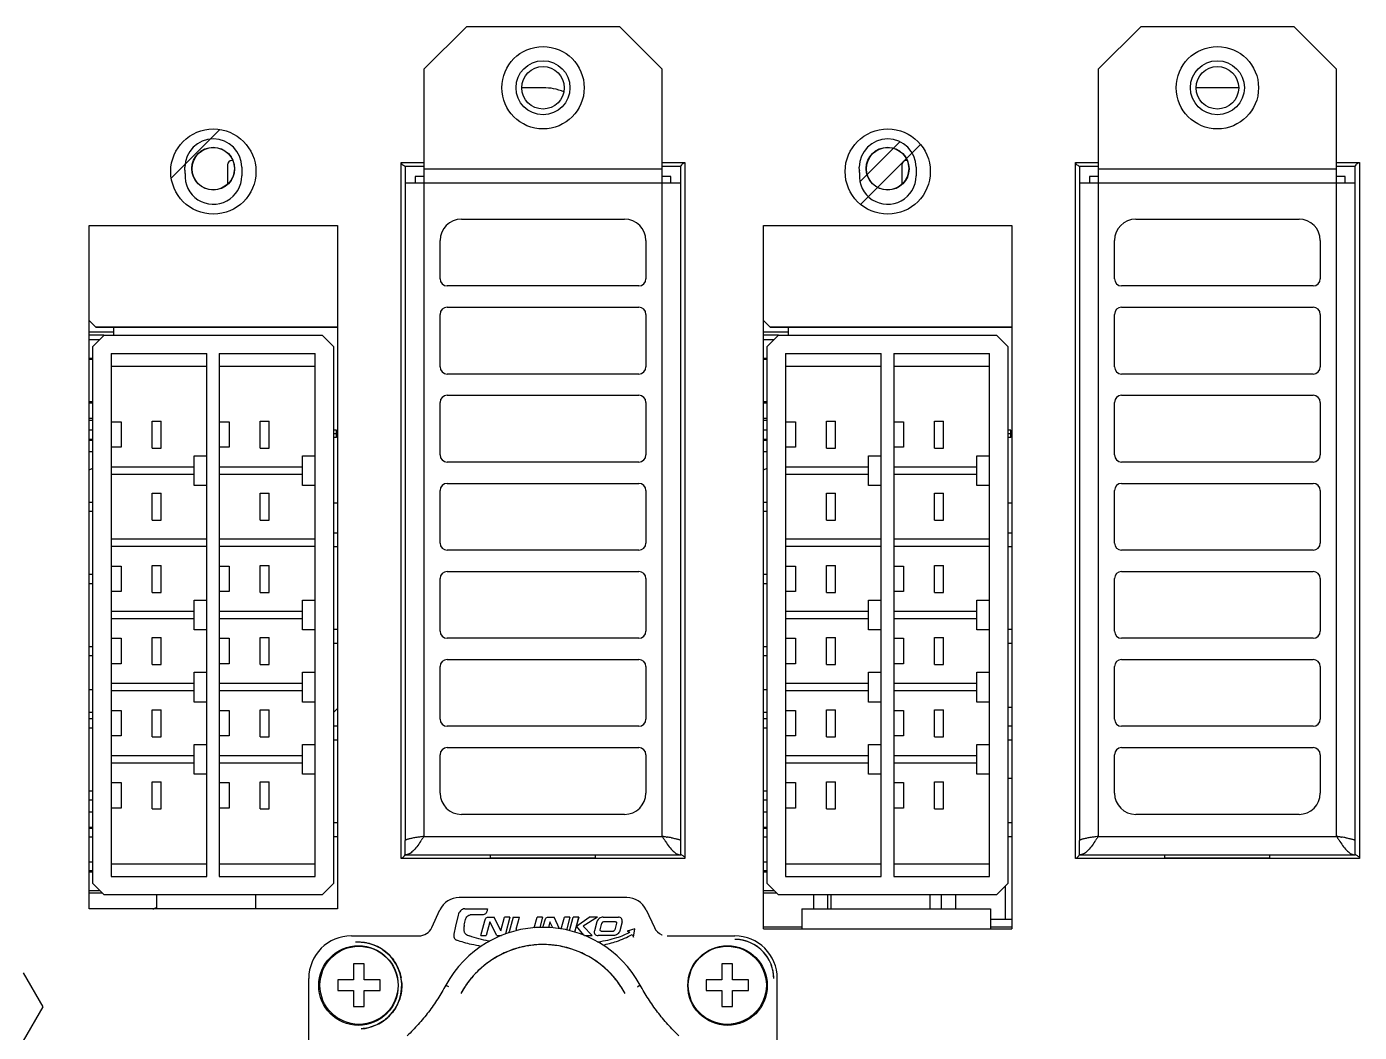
# Model space of a CAD drawing. Header units: millimetres. Extents: x 2890 to 3977, y 86 to 903.
# Drawn here: x 3061.8 to 3155.6, y 762.3 to 833.1 of the extents above; entities that cross this region are included whole.
import ezdxf

# ---------------------------------------------------------------- set-up
doc = ezdxf.new("R2010")
doc.units = ezdxf.units.MM
doc.layers.add('00_COMPONENTS', color=7, linetype='Continuous')
doc.layers.add('05_ALL_CURVES', color=7, linetype='Continuous')

msp = doc.modelspace()

# ---------------------------------------------------------------- linework, layer by layer
for p, q in [((3104.039, 771.786), (3092.245, 771.786)), ((3090.3, 769.663), (3090.886, 770.92)), ((3092.629, 770.986), (3094.235, 770.986)), ((3105.398, 770.92), (3105.984, 769.663)), ((3091.99, 769.763), (3091.87, 769.211)), ((3092.157, 770.54), (3091.99, 769.763)), ((3093.632, 770.559), (3093.019, 770.559)), ((3093.758, 769.105), (3094.035, 770.141)), ((3094.404, 770.067), (3094.147, 769.105)), ((3094.352, 770.405), (3094.707, 770.405)), ((3094.879, 769.105), (3094.404, 770.067)), ((3095.164, 769.43), (3094.707, 770.405)), ((3095.164, 769.43), (3095.424, 770.405)), ((3095.813, 770.405), (3095.424, 770.405)), ((3095.813, 770.405), (3095.495, 769.217)), ((3096.03, 770.405), (3095.753, 769.377)), ((3096.03, 770.405), (3096.478, 770.405)), ((3096.249, 769.557), (3096.478, 770.405)), ((3097.519, 769.657), (3097.721, 770.405)), ((3098.114, 770.405), (3097.721, 770.405)), ((3098.114, 770.405), (3097.916, 769.672)), ((3098.136, 769.681), (3098.259, 770.141)), ((3098.628, 770.067), (3098.521, 769.666)), ((3098.576, 770.405), (3098.931, 770.405)), ((3098.833, 769.652), (3098.628, 770.067)), ((3099.314, 769.587), (3098.931, 770.405)), ((3099.426, 769.572), (3099.648, 770.405)), ((3100.037, 770.405), (3099.648, 770.405)), ((3100.037, 770.405), (3099.794, 769.497)), ((3100.004, 769.449), (3100.262, 770.405)), ((3100.654, 770.405), (3100.262, 770.405)), ((3100.654, 770.405), (3100.37, 769.35)), ((3100.374, 769.348), (3100.495, 769.767)), ((3100.495, 769.767), (3100.654, 770.405)), ((3100.495, 769.767), (3101.405, 770.405)), ((3101.008, 769.129), (3100.495, 769.767)), ((3101.985, 770.405), (3100.981, 769.765)), ((3100.981, 769.765), (3101.608, 769.105)), ((3101.985, 770.405), (3101.405, 770.405)), ((3101.93, 770.064), (3101.764, 769.447)), ((3102.164, 769.52), (3102.29, 769.986)), ((3102.377, 770.405), (3103.45, 770.405)), ((3103.254, 770.08), (3102.413, 770.08)), ((3103.326, 769.986), (3103.201, 769.52)), ((3103.713, 770.064), (3103.547, 769.447)), ((3084.642, 769.086), (3089.394, 769.086)), ((3093.758, 769.105), (3094.147, 769.105)), ((3094.879, 769.105), (3095.221, 769.105)), ((3101.065, 769.105), (3101.608, 769.105)), ((3103.1, 769.106), (3102.027, 769.106)), ((3102.237, 769.426), (3103.077, 769.426)), ((3104.604, 769.578), (3104.078, 769.421)), ((3104.422, 769.183), (3104.521, 768.981)), ((3104.521, 768.981), (3104.604, 769.578)), ((3106.501, 769.165), (3106.528, 769.154)), ((3106.876, 769.086), (3106.89, 769.086)), ((3106.89, 769.086), (3111.642, 769.086)), ((3084.804, 767.105), (3084.804, 765.98)), ((3085.554, 767.105), (3084.804, 767.105)), ((3085.554, 765.98), (3085.554, 767.105)), ((3110.748, 767.105), (3110.748, 765.98)), ((3111.498, 767.105), (3110.748, 767.105)), ((3111.498, 765.98), (3111.498, 767.105)), ((3081.642, 739.086), (3081.642, 766.086)), ((3083.679, 765.98), (3083.679, 765.23)), ((3084.804, 765.98), (3083.679, 765.98)), ((3086.679, 765.98), (3085.554, 765.98)), ((3086.679, 765.23), (3086.679, 765.98)), ((3093.382, 766.433), (3093.375, 766.426)), ((3093.382, 766.433), (3093.376, 766.426)), ((3109.623, 765.98), (3109.623, 765.23)), ((3110.748, 765.98), (3109.623, 765.98)), ((3112.623, 765.98), (3111.498, 765.98)), ((3112.623, 765.23), (3112.623, 765.98)), ((3114.642, 739.086), (3114.642, 766.086)), ((3083.679, 765.23), (3084.804, 765.23)), ((3084.804, 765.23), (3084.804, 764.105)), ((3085.554, 764.105), (3085.554, 765.23)), ((3085.554, 765.23), (3086.679, 765.23)), ((3091.458, 765.517), (3091.299, 765.615)), ((3091.321, 765.596), (3091.483, 765.509)), ((3104.802, 765.508), (3104.963, 765.596)), ((3104.873, 765.545), (3104.827, 765.517)), ((3104.917, 765.572), (3104.873, 765.545)), ((3104.986, 765.615), (3104.917, 765.572)), ((3109.623, 765.23), (3110.748, 765.23)), ((3110.748, 765.23), (3110.748, 764.105)), ((3111.498, 764.105), (3111.498, 765.23)), ((3111.498, 765.23), (3112.623, 765.23)), ((3084.804, 764.105), (3085.554, 764.105)), ((3110.748, 764.105), (3111.498, 764.105))]:
    msp.add_line(p, q)
for centre, radius in [((3085.142, 765.586), 2.8), ((3085.179, 765.605), 2.75), ((3111.142, 765.586), 2.8), ((3111.123, 765.605), 2.75)]:
    msp.add_circle(centre, radius)
for centre, radius, start, end in [((3092.245, 770.286), 1.5, 90, 154.99958), ((3104.039, 770.286), 1.5, 25.00042, 90), ((3084.642, 766.086), 3, 90, 180), ((3089.394, 770.086), 1, 270, 335.00026), ((3098.142, 761.894), 7.788, 28.53118, 151.46699), ((3106.89, 770.086), 1, 204.99973, 247.10348), ((3111.642, 766.086), 3, 0, 90), ((3111.642, 766.086), 2.75, 73.97824, 90), ((3111.662, 766.336), 2.5, 84.23894, 90.45153), ((3111.651, 766.21), 2.627, 82.8571, 84.27706), ((3111.635, 766.098), 2.74, 77.57481, 82.83024), ((3085.142, 765.586), 3.05, 89.98381, 93.75632), ((3085.142, 765.618), 3.018, 89.97795, 93.79169), ((3085.142, 765.586), 3.05, 68.913, 89.98381), ((3085.142, 765.593), 3.043, 88.2335, 89.98124), ((3085.142, 765.585), 3.051, 87.60121, 88.23399), ((3085.142, 765.583), 3.054, 87.18162, 87.60124), ((3085.141, 765.576), 3.06, 81.92436, 87.18025), ((3085.142, 765.586), 3.05, 273.75629, 68.913), ((3085.142, 765.583), 3.053, 80.98757, 81.92303), ((3085.143, 765.588), 3.048, 75.49105, 80.98843), ((3085.146, 765.602), 3.034, 74.8849, 75.48701), ((3085.152, 765.622), 3.013, 68.97454, 74.89054), ((3085.124, 765.561), 3.08, 56.39684, 68.8951), ((3098.142, 761.894), 6.578, 97.44993, 136.44834), ((3098.143, 761.894), 6.578, 98.82432, 131.33981), ((3098.141, 761.906), 6.566, 97.45626, 98.82729), ((3098.142, 761.894), 6.578, 82.54955, 97.44993), ((3098.142, 761.898), 6.575, 95.48459, 97.45616), ((3098.143, 761.895), 6.577, 94.99845, 95.48467), ((3098.142, 761.899), 6.573, 90.38796, 94.99869), ((3098.142, 761.916), 6.556, 90.09138, 90.38586), ((3098.142, 761.899), 6.573, 85.58299, 90.08924), ((3098.141, 761.894), 6.578, 85.0537, 85.58338), ((3098.142, 761.896), 6.576, 82.5425, 85.0538), ((3098.143, 761.906), 6.567, 81.39909, 82.54219), ((3098.142, 761.894), 6.578, 43.55436, 82.54955), ((3098.143, 761.896), 6.576, 43.78491, 81.40862), ((3111.618, 766.012), 2.828, 77.27754, 77.60096), ((3111.617, 766.007), 2.832, 77.08227, 77.27763), ((3111.62, 766.02), 2.819, 72.14796, 77.0857), ((3111.642, 766.086), 2.75, 21.41307, 73.97824), ((3111.627, 766.043), 2.795, 70.83439, 72.14263), ((3111.642, 766.086), 2.75, 25.45472, 70.83781), ((3111.664, 766.097), 2.725, 23.62098, 25.43048), ((3111.626, 766.081), 2.766, 18.86143, 23.61309), ((3111.642, 766.086), 2.75, 15.67914, 21.41307), ((3111.569, 766.062), 2.826, 12.52388, 18.85526), ((3085.145, 765.586), 3.047, 9.8187, 10.34032), ((3085.144, 765.586), 3.048, 9.15229, 9.8187), ((3085.143, 765.586), 3.049, 5.22354, 9.15219), ((3098.142, 761.894), 6.578, 138.30303, 151.55215), ((3098.186, 761.852), 6.639, 141.22451, 141.69856), ((3098.188, 761.85), 6.64, 138.28243, 141.22448), ((3098.142, 761.894), 6.578, 136.44834, 138.30303), ((3098.181, 761.856), 6.632, 136.44297, 138.28219), ((3098.162, 761.874), 6.606, 131.35425, 136.35772), ((3098.11, 761.863), 6.622, 43.56249, 43.80158), ((3098.103, 761.856), 6.632, 38.64096, 43.56103), ((3098.142, 761.894), 6.578, 28.44605, 43.55436), ((3098.153, 761.895), 6.568, 33.8604, 38.64749), ((3111.642, 766.086), 2.75, 0, 15.67914), ((3111.55, 766.058), 2.845, 12.26289, 12.53237), ((3111.652, 766.078), 2.742, 7.11213, 12.29333), ((3111.783, 766.096), 2.61, 5.58711, 7.0817), ((3111.923, 766.108), 2.469, 359.4958, 5.62826), ((3097.94, 762.021), 6.34, 146.78856, 151.68573), ((3098.047, 761.952), 6.467, 146.04574, 146.80236), ((3098.128, 761.896), 6.566, 141.69107, 146.03695), ((3098.226, 761.945), 6.481, 33.31424, 33.85111), ((3098.32, 762.005), 6.369, 28.32868, 33.32721)]:
    msp.add_arc(centre, radius, start, end)
for points, knots in [([(3092.629, 770.986), (3092.521, 770.986), (3092.298, 770.869), (3092.182, 770.658), (3092.157, 770.54), (3092.157, 770.54)], [0, 0, 0, 0, 0.470111, 0.999936, 1, 1, 1, 1]), ([(3094.235, 770.986), (3094.225, 770.942), (3094.206, 770.864), (3094.171, 770.738), (3094.094, 770.603), (3093.879, 770.556), (3093.729, 770.559), (3093.632, 770.559)], [0, 0, 0, 0, 0.157295, 0.28095, 0.461773, 0.661537, 1, 1, 1, 1]), ([(3092.6, 769.841), (3092.6, 769.841), (3092.6, 769.841), (3092.58, 769.747), (3092.547, 769.588), (3092.558, 769.386), (3092.63, 769.27), (3092.712, 769.2), (3092.826, 769.138), (3092.914, 769.103), (3092.963, 769.085), (3092.963, 769.085)], [0, 0, 0, 0, 0.000022, 0.000123, 0.295931, 0.505875, 0.601668, 0.708545, 0.838422, 0.999969, 1, 1, 1, 1]), ([(3092.687, 770.244), (3092.705, 770.327), (3092.786, 770.476), (3092.944, 770.559), (3093.019, 770.559)], [0, 0, 0, 0, 0.529523, 1, 1, 1, 1]), ([(3094.035, 770.141), (3094.05, 770.189), (3094.076, 770.267), (3094.137, 770.368), (3094.239, 770.407), (3094.31, 770.406), (3094.352, 770.405)], [0, 0, 0, 0, 0.325318, 0.539428, 0.731707, 1, 1, 1, 1]), ([(3098.259, 770.141), (3098.275, 770.189), (3098.3, 770.267), (3098.361, 770.368), (3098.463, 770.407), (3098.534, 770.406), (3098.576, 770.405)], [0, 0, 0, 0, 0.325318, 0.539428, 0.731707, 1, 1, 1, 1]), ([(3102.377, 770.405), (3102.279, 770.405), (3102.145, 770.353), (3102.044, 770.258), (3102.021, 770.231)], [0, 0, 0, 0, 0.737545, 1, 1, 1, 1]), ([(3103.254, 770.08), (3103.276, 770.08), (3103.326, 770.061), (3103.332, 770.008), (3103.326, 769.986)], [0, 0, 0, 0, 0.501095, 1, 1, 1, 1]), ([(3103.713, 770.064), (3103.725, 770.107), (3103.732, 770.193), (3103.682, 770.312), (3103.58, 770.39), (3103.495, 770.405), (3103.45, 770.405)], [0, 0, 0, 0, 0.263877, 0.499046, 0.734777, 1, 1, 1, 1]), ([(3091.87, 769.211), (3091.851, 769.123), (3091.851, 768.944), (3091.983, 768.812), (3092.054, 768.784), (3092.055, 768.784)], [0, 0, 0, 0, 0.538759, 0.991475, 1, 1, 1, 1]), ([(3094.378, 768.704), (3094.357, 768.709), (3093.877, 768.802), (3093.402, 768.927), (3092.963, 769.085)], [0, 0, 0, 0, 0.04459, 1, 1, 1, 1]), ([(3101.764, 769.447), (3101.764, 769.447), (3101.764, 769.447), (3101.752, 769.404), (3101.745, 769.318), (3101.795, 769.2), (3101.897, 769.121), (3101.983, 769.106), (3102.027, 769.106)], [0, 0, 0, 0, 0, 0.000014, 0.263932, 0.4991, 0.734817, 1, 1, 1, 1]), ([(3101.987, 768.66), (3102.007, 768.663), (3102.464, 768.735), (3103.097, 768.865), (3103.83, 769.126), (3104.129, 769.279), (3104.258, 769.362)], [0, 0, 0, 0, 0.025294, 0.580456, 0.807355, 1, 1, 1, 1]), ([(3102.237, 769.426), (3102.214, 769.426), (3102.164, 769.445), (3102.158, 769.499), (3102.164, 769.52)], [0, 0, 0, 0, 0.500974, 1, 1, 1, 1]), ([(3102.354, 768.435), (3102.678, 768.503), (3103.388, 768.692), (3104.064, 768.983), (3104.422, 769.183)], [0, 0, 0, 0, 0.450779, 1, 1, 1, 1]), ([(3103.547, 769.447), (3103.521, 769.352), (3103.395, 769.183), (3103.198, 769.106), (3103.1, 769.106)], [0, 0, 0, 0, 0.499287, 1, 1, 1, 1]), ([(3104.078, 769.421), (3104.127, 769.408), (3104.188, 769.391), (3104.247, 769.368), (3104.258, 769.362)], [0, 0, 0, 0, 0.801381, 1, 1, 1, 1]), ([(3086.829, 768.126), (3086.999, 768.013), (3087.318, 767.754), (3087.706, 767.275), (3087.992, 766.729), (3088.106, 766.334), (3088.143, 766.133)], [0, 0, 0, 0, 0.249947, 0.499927, 0.749994, 1, 1, 1, 1]), ([(3093.796, 768.346), (3093.565, 768.384), (3092.977, 768.495), (3092.399, 768.659), (3092.054, 768.78)], [0, 0, 0, 0, 0.390327, 1, 1, 1, 1]), ([(3088.179, 765.864), (3088.212, 765.504), (3088.148, 764.766), (3087.671, 763.768), (3086.876, 762.998), (3086.197, 762.703), (3085.846, 762.618)], [0, 0, 0, 0, 0.249977, 0.499956, 0.749959, 1, 1, 1, 1]), ([(3091.3, 765.614), (3091.12, 765.284), (3090.735, 764.638), (3090.086, 763.715), (3089.367, 762.845), (3088.843, 762.304), (3088.572, 762.044)], [0, 0, 0, 0, 0.249985, 0.500008, 0.750007, 1, 1, 1, 1]), ([(3107.712, 762.044), (3107.441, 762.304), (3106.917, 762.845), (3106.199, 763.715), (3105.549, 764.637), (3105.164, 765.284), (3104.985, 765.614)], [0, 0, 0, 0, 0.249993, 0.499992, 0.750015, 1, 1, 1, 1])]:
    msp.add_open_spline(points, degree=3, knots=knots)
for points in [[(3092.6, 769.841), (3092.628, 769.976), (3092.658, 770.11), (3092.687, 770.244)], [(3102.021, 770.231), (3101.979, 770.182), (3101.947, 770.125), (3101.93, 770.064)], [(3102.413, 770.08), (3102.361, 770.08), (3102.303, 770.036), (3102.29, 769.986)], [(3095.745, 769.295), (3095.743, 769.323), (3095.746, 769.351), (3095.753, 769.377)], [(3096.249, 769.557), (3096.239, 769.521), (3096.241, 769.479), (3096.257, 769.445)], [(3103.077, 769.426), (3103.129, 769.426), (3103.187, 769.47), (3103.201, 769.52)], [(3085.846, 762.618), (3085.68, 762.578), (3085.511, 762.552), (3085.342, 762.543)]]:
    msp.add_open_spline(points, degree=3)
at = {"layer": '00_COMPONENTS', "color": 3, "linetype": 'Continuous'}
for p, q in [((3092.742, 833.086), (3089.742, 830.086)), ((3103.542, 833.086), (3092.742, 833.086)), ((3106.542, 830.086), (3103.542, 833.086)), ((3140.242, 833.086), (3137.242, 830.086)), ((3151.042, 833.086), (3140.242, 833.086)), ((3154.042, 830.086), (3151.042, 833.086)), ((3089.742, 830.086), (3089.742, 776.086)), ((3106.542, 776.086), (3106.542, 830.086)), ((3137.242, 830.086), (3137.242, 776.086)), ((3154.042, 776.086), (3154.042, 830.086)), ((3088.142, 774.536), (3088.142, 823.536)), ((3088.142, 823.536), (3089.742, 823.536)), ((3106.542, 823.536), (3108.142, 823.536)), ((3108.142, 823.536), (3108.142, 774.536)), ((3135.642, 774.536), (3135.642, 823.536)), ((3135.642, 823.536), (3137.242, 823.536)), ((3154.042, 823.536), (3155.642, 823.536)), ((3155.642, 823.536), (3155.642, 774.536)), ((3072.925, 822.986), (3072.922, 823.186)), ((3076.922, 823.186), (3076.922, 822.586)), ((3089.742, 823.086), (3106.542, 823.086)), ((3120.425, 822.986), (3120.422, 823.186)), ((3124.422, 823.186), (3124.422, 822.586)), ((3137.242, 823.086), (3154.042, 823.086)), ((3088.442, 822.086), (3088.442, 775.786)), ((3088.442, 822.086), (3107.842, 822.086)), ((3107.842, 775.786), (3107.842, 822.086)), ((3135.942, 822.086), (3135.942, 775.786)), ((3135.942, 822.086), (3155.342, 822.086)), ((3155.342, 775.786), (3155.342, 822.086)), ((3092.392, 819.536), (3103.892, 819.536)), ((3139.892, 819.536), (3151.392, 819.536)), ((3066.172, 770.986), (3066.172, 819.086)), ((3066.172, 819.086), (3083.672, 819.086)), ((3083.672, 819.086), (3083.672, 770.986)), ((3113.672, 769.586), (3113.672, 819.086)), ((3113.672, 819.086), (3131.172, 819.086)), ((3131.172, 819.086), (3131.172, 769.586)), ((3090.892, 815.336), (3090.892, 818.036)), ((3105.392, 818.036), (3105.392, 815.336)), ((3138.392, 815.336), (3138.392, 818.036)), ((3152.892, 818.036), (3152.892, 815.336)), ((3104.892, 814.836), (3091.392, 814.836)), ((3152.392, 814.836), (3138.892, 814.836)), ((3091.392, 813.336), (3104.892, 813.336)), ((3138.892, 813.336), (3152.392, 813.336)), ((3090.892, 809.136), (3090.892, 812.836)), ((3105.392, 812.836), (3105.392, 809.136)), ((3138.392, 809.136), (3138.392, 812.836)), ((3152.892, 812.836), (3152.892, 809.136)), ((3104.892, 808.636), (3091.392, 808.636)), ((3152.392, 808.636), (3138.892, 808.636)), ((3090.892, 802.936), (3090.892, 806.636)), ((3091.392, 807.136), (3104.892, 807.136)), ((3105.392, 806.636), (3105.392, 802.936)), ((3138.392, 802.936), (3138.392, 806.636)), ((3138.892, 807.136), (3152.392, 807.136)), ((3152.892, 806.636), (3152.892, 802.936)), ((3104.892, 802.436), (3091.392, 802.436)), ((3152.392, 802.436), (3138.892, 802.436)), ((3091.392, 800.936), (3104.892, 800.936)), ((3138.892, 800.936), (3152.392, 800.936)), ((3090.892, 796.736), (3090.892, 800.436)), ((3105.392, 800.436), (3105.392, 796.736)), ((3138.392, 796.736), (3138.392, 800.436)), ((3152.892, 800.436), (3152.892, 796.736)), ((3104.892, 796.236), (3091.392, 796.236)), ((3152.392, 796.236), (3138.892, 796.236)), ((3090.892, 790.536), (3090.892, 794.236)), ((3091.392, 794.736), (3104.892, 794.736)), ((3105.392, 794.236), (3105.392, 790.536)), ((3138.392, 790.536), (3138.392, 794.236)), ((3138.892, 794.736), (3152.392, 794.736)), ((3152.892, 794.236), (3152.892, 790.536)), ((3104.892, 790.036), (3091.392, 790.036)), ((3152.392, 790.036), (3138.892, 790.036)), ((3091.392, 788.536), (3104.892, 788.536)), ((3138.892, 788.536), (3152.392, 788.536)), ((3090.892, 784.336), (3090.892, 788.036)), ((3105.392, 788.036), (3105.392, 784.336)), ((3138.392, 784.336), (3138.392, 788.036)), ((3152.892, 788.036), (3152.892, 784.336)), ((3104.892, 783.836), (3091.392, 783.836)), ((3152.392, 783.836), (3138.892, 783.836)), ((3091.392, 782.336), (3104.892, 782.336)), ((3138.892, 782.336), (3152.392, 782.336)), ((3090.892, 779.136), (3090.892, 781.836)), ((3105.392, 781.836), (3105.392, 779.136)), ((3138.392, 779.136), (3138.392, 781.836)), ((3152.892, 781.836), (3152.892, 779.136)), ((3103.892, 777.636), (3092.392, 777.636)), ((3151.392, 777.636), (3139.892, 777.636)), ((3089.442, 776.041), (3089.406, 776.036)), ((3089.526, 775.751), (3089.516, 775.736)), ((3089.742, 776.086), (3089.71, 776.036)), ((3089.742, 776.086), (3106.542, 776.086)), ((3106.542, 776.086), (3106.574, 776.036)), ((3106.758, 775.751), (3106.768, 775.736)), ((3106.842, 776.041), (3106.878, 776.036)), ((3136.942, 776.041), (3136.906, 776.036)), ((3137.026, 775.751), (3137.016, 775.736)), ((3137.242, 776.086), (3137.21, 776.036)), ((3137.242, 776.086), (3154.042, 776.086)), ((3154.042, 776.086), (3154.074, 776.036)), ((3154.258, 775.751), (3154.268, 775.736)), ((3154.342, 776.041), (3154.378, 776.036)), ((3108.142, 774.536), (3088.142, 774.536)), ((3088.442, 774.786), (3107.842, 774.786)), ((3094.442, 774.586), (3094.442, 774.786)), ((3094.442, 774.586), (3101.842, 774.586)), ((3101.842, 774.586), (3101.842, 774.786)), ((3155.642, 774.536), (3135.642, 774.536)), ((3135.942, 774.786), (3155.342, 774.786)), ((3141.942, 774.586), (3141.942, 774.786)), ((3141.942, 774.586), (3149.342, 774.586)), ((3149.342, 774.586), (3149.342, 774.786)), ((3083.672, 770.986), (3066.172, 770.986)), ((3116.372, 770.986), (3116.372, 769.586)), ((3116.372, 770.986), (3129.672, 770.986)), ((3129.672, 770.986), (3129.672, 769.586)), ((3113.672, 769.586), (3131.172, 769.586))]:
    msp.add_line(p, q, dxfattribs=at)
at = {"layer": '00_COMPONENTS', "color": 7, "linetype": 'Continuous'}
for p, q in [((3098.142, 828.786), (3096.642, 828.786)), ((3147.142, 828.786), (3144.142, 828.786)), ((3075.922, 823.366), (3075.922, 822.001)), ((3076.305, 823.666), (3076.222, 823.666)), ((3123.422, 823.366), (3123.422, 822.001)), ((3123.805, 823.666), (3123.722, 823.666)), ((3088.442, 823.236), (3088.442, 822.086)), ((3089.742, 823.236), (3088.442, 823.236)), ((3089.142, 822.536), (3089.142, 822.086)), ((3089.742, 822.536), (3089.142, 822.536)), ((3107.842, 823.236), (3106.542, 823.236)), ((3107.142, 822.536), (3106.542, 822.536)), ((3107.142, 822.086), (3107.142, 822.536)), ((3107.842, 822.086), (3107.842, 823.236)), ((3135.942, 823.236), (3135.942, 822.086)), ((3137.242, 823.236), (3135.942, 823.236)), ((3136.642, 822.536), (3136.642, 822.086)), ((3137.242, 822.536), (3136.642, 822.536)), ((3155.342, 823.236), (3154.042, 823.236)), ((3154.642, 822.536), (3154.042, 822.536)), ((3154.642, 822.086), (3154.642, 822.536)), ((3155.342, 822.086), (3155.342, 823.236)), ((3066.172, 812.406), (3066.642, 811.936)), ((3066.172, 812.395), (3066.622, 811.945)), ((3113.672, 812.406), (3114.142, 811.936)), ((3113.672, 812.395), (3114.122, 811.945)), ((3067.922, 811.571), (3066.172, 811.571)), ((3067.218, 811.371), (3066.172, 811.371)), ((3066.172, 811.075), (3066.922, 811.075)), ((3066.422, 810.575), (3067.222, 811.375)), ((3066.622, 811.945), (3083.672, 811.945)), ((3066.642, 811.936), (3083.672, 811.936)), ((3067.222, 811.375), (3082.592, 811.375)), ((3067.922, 811.375), (3067.922, 811.936)), ((3082.592, 811.375), (3083.392, 810.575)), ((3115.422, 811.571), (3113.672, 811.571)), ((3114.718, 811.371), (3113.672, 811.371)), ((3113.672, 811.075), (3114.422, 811.075)), ((3113.922, 810.575), (3114.722, 811.375)), ((3114.122, 811.945), (3131.172, 811.945)), ((3114.142, 811.936), (3131.172, 811.936)), ((3114.722, 811.375), (3130.092, 811.375)), ((3115.422, 811.375), (3115.422, 811.936)), ((3130.092, 811.375), (3130.892, 810.575)), ((3066.422, 772.775), (3066.422, 810.575)), ((3083.392, 810.575), (3083.392, 772.775)), ((3113.922, 772.775), (3113.922, 810.575)), ((3130.892, 810.575), (3130.892, 772.775)), ((3066.172, 809.76), (3066.422, 809.76)), ((3066.172, 809.685), (3066.422, 809.685)), ((3067.722, 810.09), (3067.722, 773.26)), ((3067.722, 810.09), (3074.472, 810.09)), ((3067.722, 809.19), (3074.472, 809.19)), ((3074.472, 773.26), (3074.472, 810.09)), ((3075.342, 810.09), (3075.342, 773.26)), ((3075.342, 810.09), (3082.092, 810.09)), ((3075.342, 809.19), (3082.092, 809.19)), ((3082.092, 773.26), (3082.092, 810.09)), ((3113.672, 809.76), (3113.922, 809.76)), ((3113.672, 809.685), (3113.922, 809.685)), ((3115.222, 810.09), (3115.222, 773.26)), ((3115.222, 810.09), (3121.972, 810.09)), ((3115.222, 809.19), (3121.972, 809.19)), ((3121.972, 773.26), (3121.972, 810.09)), ((3122.842, 810.09), (3122.842, 773.26)), ((3122.842, 810.09), (3129.592, 810.09)), ((3122.842, 809.19), (3129.592, 809.19)), ((3129.592, 773.26), (3129.592, 810.09)), ((3066.422, 806.685), (3066.172, 806.685)), ((3066.172, 806.61), (3066.422, 806.61)), ((3113.922, 806.685), (3113.672, 806.685)), ((3113.672, 806.61), (3113.922, 806.61)), ((3066.172, 805.535), (3066.422, 805.535)), ((3113.672, 805.535), (3113.922, 805.535)), ((3066.172, 805.375), (3066.422, 805.375)), ((3066.172, 804.695), (3066.422, 804.695)), ((3067.722, 805.275), (3068.422, 805.275)), ((3068.422, 805.275), (3068.422, 803.475)), ((3070.602, 803.425), (3070.602, 805.325)), ((3070.602, 805.325), (3071.242, 805.325)), ((3071.242, 803.425), (3071.242, 805.325)), ((3075.342, 805.275), (3076.042, 805.275)), ((3076.042, 805.275), (3076.042, 803.475)), ((3078.222, 803.425), (3078.222, 805.325)), ((3078.222, 805.325), (3078.862, 805.325)), ((3078.862, 803.425), (3078.862, 805.325)), ((3083.592, 804.675), (3083.392, 804.675)), ((3083.592, 804.175), (3083.592, 804.675)), ((3113.672, 805.375), (3113.922, 805.375)), ((3113.672, 804.695), (3113.922, 804.695)), ((3115.222, 805.275), (3115.922, 805.275)), ((3115.922, 805.275), (3115.922, 803.475)), ((3118.102, 803.425), (3118.102, 805.325)), ((3118.102, 805.325), (3118.742, 805.325)), ((3118.742, 803.425), (3118.742, 805.325)), ((3122.842, 805.275), (3123.542, 805.275)), ((3123.542, 805.275), (3123.542, 803.475)), ((3125.722, 803.425), (3125.722, 805.325)), ((3125.722, 805.325), (3126.362, 805.325)), ((3126.362, 803.425), (3126.362, 805.325)), ((3131.092, 804.675), (3130.892, 804.675)), ((3131.092, 804.175), (3131.092, 804.675)), ((3066.172, 804.055), (3066.422, 804.055)), ((3066.422, 803.948), (3066.172, 803.948)), ((3083.592, 804.425), (3083.392, 804.425)), ((3083.592, 804.175), (3083.392, 804.175)), ((3113.672, 804.055), (3113.922, 804.055)), ((3113.922, 803.948), (3113.672, 803.948)), ((3131.092, 804.425), (3130.892, 804.425)), ((3131.092, 804.175), (3130.892, 804.175)), ((3066.422, 803.148), (3066.172, 803.148)), ((3068.422, 803.475), (3067.722, 803.475)), ((3070.602, 803.425), (3071.242, 803.425)), ((3073.572, 800.785), (3073.572, 802.885)), ((3073.572, 802.885), (3074.472, 802.885)), ((3076.042, 803.475), (3075.342, 803.475)), ((3078.222, 803.425), (3078.862, 803.425)), ((3081.192, 800.785), (3081.192, 802.885)), ((3081.192, 802.885), (3082.092, 802.885)), ((3113.922, 803.148), (3113.672, 803.148)), ((3115.922, 803.475), (3115.222, 803.475)), ((3118.102, 803.425), (3118.742, 803.425)), ((3121.072, 800.785), (3121.072, 802.885)), ((3121.072, 802.885), (3121.972, 802.885)), ((3123.542, 803.475), (3122.842, 803.475)), ((3125.722, 803.425), (3126.362, 803.425)), ((3128.692, 800.785), (3128.692, 802.885)), ((3128.692, 802.885), (3129.592, 802.885)), ((3066.172, 801.887), (3066.422, 802.017)), ((3067.722, 802.105), (3073.572, 802.105)), ((3075.342, 802.105), (3081.192, 802.105)), ((3113.672, 801.887), (3113.922, 802.017)), ((3115.222, 802.105), (3121.072, 802.105)), ((3122.842, 802.105), (3128.692, 802.105)), ((3073.572, 801.565), (3067.722, 801.565)), ((3074.472, 800.785), (3073.572, 800.785)), ((3081.192, 801.565), (3075.342, 801.565)), ((3082.092, 800.785), (3081.192, 800.785)), ((3121.072, 801.565), (3115.222, 801.565)), ((3121.972, 800.785), (3121.072, 800.785)), ((3128.692, 801.565), (3122.842, 801.565)), ((3129.592, 800.785), (3128.692, 800.785)), ((3070.602, 798.345), (3070.602, 800.245)), ((3070.602, 800.245), (3071.242, 800.245)), ((3071.242, 798.345), (3071.242, 800.245)), ((3078.222, 798.345), (3078.222, 800.245)), ((3078.222, 800.245), (3078.862, 800.245)), ((3078.862, 798.345), (3078.862, 800.245)), ((3118.102, 798.345), (3118.102, 800.245)), ((3118.102, 800.245), (3118.742, 800.245)), ((3118.742, 798.345), (3118.742, 800.245)), ((3125.722, 798.345), (3125.722, 800.245)), ((3125.722, 800.245), (3126.362, 800.245)), ((3126.362, 798.345), (3126.362, 800.245)), ((3066.172, 799.615), (3066.422, 799.615)), ((3066.172, 798.975), (3066.422, 798.975)), ((3083.672, 799.548), (3083.392, 799.548)), ((3113.672, 799.615), (3113.922, 799.615)), ((3113.672, 798.975), (3113.922, 798.975)), ((3131.172, 799.548), (3130.892, 799.548)), ((3070.602, 798.345), (3071.242, 798.345)), ((3078.222, 798.345), (3078.862, 798.345)), ((3118.102, 798.345), (3118.742, 798.345)), ((3125.722, 798.345), (3126.362, 798.345)), ((3067.722, 797.025), (3074.472, 797.025)), ((3075.342, 797.025), (3082.092, 797.025)), ((3083.392, 797.466), (3083.672, 797.466)), ((3115.222, 797.025), (3121.972, 797.025)), ((3122.842, 797.025), (3129.592, 797.025)), ((3130.892, 797.466), (3131.172, 797.466)), ((3074.472, 796.485), (3067.722, 796.485)), ((3082.092, 796.485), (3075.342, 796.485)), ((3083.672, 796.466), (3083.392, 796.466)), ((3121.972, 796.485), (3115.222, 796.485)), ((3129.592, 796.485), (3122.842, 796.485)), ((3131.172, 796.466), (3130.892, 796.466)), ((3067.722, 795.115), (3068.422, 795.115)), ((3068.422, 795.115), (3068.422, 793.315)), ((3070.602, 793.265), (3070.602, 795.165)), ((3070.602, 795.165), (3071.242, 795.165)), ((3071.242, 793.265), (3071.242, 795.165)), ((3075.342, 795.115), (3076.042, 795.115)), ((3076.042, 795.115), (3076.042, 793.315)), ((3078.222, 793.265), (3078.222, 795.165)), ((3078.222, 795.165), (3078.862, 795.165)), ((3078.862, 793.265), (3078.862, 795.165)), ((3115.222, 795.115), (3115.922, 795.115)), ((3115.922, 795.115), (3115.922, 793.315)), ((3118.102, 793.265), (3118.102, 795.165)), ((3118.102, 795.165), (3118.742, 795.165)), ((3118.742, 793.265), (3118.742, 795.165)), ((3122.842, 795.115), (3123.542, 795.115)), ((3123.542, 795.115), (3123.542, 793.315)), ((3125.722, 793.265), (3125.722, 795.165)), ((3125.722, 795.165), (3126.362, 795.165)), ((3126.362, 793.265), (3126.362, 795.165)), ((3066.172, 794.535), (3066.422, 794.535)), ((3113.672, 794.535), (3113.922, 794.535)), ((3066.172, 793.895), (3066.422, 793.895)), ((3068.422, 793.315), (3067.722, 793.315)), ((3070.602, 793.265), (3071.242, 793.265)), ((3076.042, 793.315), (3075.342, 793.315)), ((3078.222, 793.265), (3078.862, 793.265)), ((3113.672, 793.895), (3113.922, 793.895)), ((3115.922, 793.315), (3115.222, 793.315)), ((3118.102, 793.265), (3118.742, 793.265)), ((3123.542, 793.315), (3122.842, 793.315)), ((3125.722, 793.265), (3126.362, 793.265)), ((3073.572, 790.625), (3073.572, 792.725)), ((3073.572, 792.725), (3074.472, 792.725)), ((3081.192, 790.625), (3081.192, 792.725)), ((3081.192, 792.725), (3082.092, 792.725)), ((3121.072, 790.625), (3121.072, 792.725)), ((3121.072, 792.725), (3121.972, 792.725)), ((3128.692, 790.625), (3128.692, 792.725)), ((3128.692, 792.725), (3129.592, 792.725)), ((3067.722, 791.945), (3073.572, 791.945)), ((3073.572, 791.405), (3067.722, 791.405)), ((3075.342, 791.945), (3081.192, 791.945)), ((3081.192, 791.405), (3075.342, 791.405)), ((3115.222, 791.945), (3121.072, 791.945)), ((3121.072, 791.405), (3115.222, 791.405)), ((3122.842, 791.945), (3128.692, 791.945)), ((3128.692, 791.405), (3122.842, 791.405)), ((3074.472, 790.625), (3073.572, 790.625)), ((3082.092, 790.625), (3081.192, 790.625)), ((3083.392, 790.666), (3083.672, 790.666)), ((3121.972, 790.625), (3121.072, 790.625)), ((3129.592, 790.625), (3128.692, 790.625)), ((3130.892, 790.666), (3131.172, 790.666)), ((3066.172, 789.455), (3066.422, 789.455)), ((3067.722, 790.035), (3068.422, 790.035)), ((3068.422, 790.035), (3068.422, 788.235)), ((3070.602, 788.185), (3070.602, 790.085)), ((3070.602, 790.085), (3071.242, 790.085)), ((3071.242, 788.185), (3071.242, 790.085)), ((3075.342, 790.035), (3076.042, 790.035)), ((3076.042, 790.035), (3076.042, 788.235)), ((3078.222, 788.185), (3078.222, 790.085)), ((3078.222, 790.085), (3078.862, 790.085)), ((3078.862, 788.185), (3078.862, 790.085)), ((3083.672, 789.666), (3083.392, 789.666)), ((3113.672, 789.455), (3113.922, 789.455)), ((3115.222, 790.035), (3115.922, 790.035)), ((3115.922, 790.035), (3115.922, 788.235)), ((3118.102, 788.185), (3118.102, 790.085)), ((3118.102, 790.085), (3118.742, 790.085)), ((3118.742, 788.185), (3118.742, 790.085)), ((3122.842, 790.035), (3123.542, 790.035)), ((3123.542, 790.035), (3123.542, 788.235)), ((3125.722, 788.185), (3125.722, 790.085)), ((3125.722, 790.085), (3126.362, 790.085)), ((3126.362, 788.185), (3126.362, 790.085)), ((3131.172, 789.666), (3130.892, 789.666)), ((3066.172, 788.815), (3066.422, 788.815)), ((3113.672, 788.815), (3113.922, 788.815)), ((3068.422, 788.235), (3067.722, 788.235)), ((3070.602, 788.185), (3071.242, 788.185)), ((3073.572, 785.545), (3073.572, 787.645)), ((3073.572, 787.645), (3074.472, 787.645)), ((3076.042, 788.235), (3075.342, 788.235)), ((3078.222, 788.185), (3078.862, 788.185)), ((3081.192, 785.545), (3081.192, 787.645)), ((3081.192, 787.645), (3082.092, 787.645)), ((3115.922, 788.235), (3115.222, 788.235)), ((3118.102, 788.185), (3118.742, 788.185)), ((3121.072, 785.545), (3121.072, 787.645)), ((3121.072, 787.645), (3121.972, 787.645)), ((3123.542, 788.235), (3122.842, 788.235)), ((3125.722, 788.185), (3126.362, 788.185)), ((3128.692, 785.545), (3128.692, 787.645)), ((3128.692, 787.645), (3129.592, 787.645)), ((3067.722, 786.865), (3073.572, 786.865)), ((3075.342, 786.865), (3081.192, 786.865)), ((3115.222, 786.865), (3121.072, 786.865)), ((3122.842, 786.865), (3128.692, 786.865)), ((3066.422, 786.397), (3066.172, 786.397)), ((3073.572, 786.325), (3067.722, 786.325)), ((3081.192, 786.325), (3075.342, 786.325)), ((3113.922, 786.397), (3113.672, 786.397)), ((3121.072, 786.325), (3115.222, 786.325)), ((3128.692, 786.325), (3122.842, 786.325)), ((3066.422, 784.797), (3066.172, 784.797)), ((3067.722, 784.955), (3068.422, 784.955)), ((3068.422, 784.955), (3068.422, 783.155)), ((3070.602, 783.105), (3070.602, 785.005)), ((3070.602, 785.005), (3071.242, 785.005)), ((3071.242, 783.105), (3071.242, 785.005)), ((3074.472, 785.545), (3073.572, 785.545)), ((3075.342, 784.955), (3076.042, 784.955)), ((3076.042, 784.955), (3076.042, 783.155)), ((3078.222, 783.105), (3078.222, 785.005)), ((3078.222, 785.005), (3078.862, 785.005)), ((3078.862, 783.105), (3078.862, 785.005)), ((3082.092, 785.545), (3081.192, 785.545)), ((3083.672, 785.1), (3083.392, 784.799)), ((3113.922, 784.797), (3113.672, 784.797)), ((3115.222, 784.955), (3115.922, 784.955)), ((3115.922, 784.955), (3115.922, 783.155)), ((3118.102, 783.105), (3118.102, 785.005)), ((3118.102, 785.005), (3118.742, 785.005)), ((3118.742, 783.105), (3118.742, 785.005)), ((3121.972, 785.545), (3121.072, 785.545)), ((3122.842, 784.955), (3123.542, 784.955)), ((3123.542, 784.955), (3123.542, 783.155)), ((3125.722, 783.105), (3125.722, 785.005)), ((3125.722, 785.005), (3126.362, 785.005)), ((3126.362, 783.105), (3126.362, 785.005)), ((3129.592, 785.545), (3128.692, 785.545)), ((3130.892, 785.186), (3131.172, 785.186)), ((3066.172, 784.375), (3066.422, 784.375)), ((3083.392, 783.866), (3083.672, 783.866)), ((3113.672, 784.375), (3113.922, 784.375)), ((3130.892, 783.866), (3131.172, 783.866)), ((3066.172, 783.735), (3066.422, 783.735)), ((3068.422, 783.155), (3067.722, 783.155)), ((3070.602, 783.105), (3071.242, 783.105)), ((3076.042, 783.155), (3075.342, 783.155)), ((3078.222, 783.105), (3078.862, 783.105)), ((3113.672, 783.735), (3113.922, 783.735)), ((3115.922, 783.155), (3115.222, 783.155)), ((3118.102, 783.105), (3118.742, 783.105)), ((3123.542, 783.155), (3122.842, 783.155)), ((3125.722, 783.105), (3126.362, 783.105)), ((3073.572, 780.465), (3073.572, 782.565)), ((3073.572, 782.565), (3074.472, 782.565)), ((3081.192, 780.465), (3081.192, 782.565)), ((3081.192, 782.565), (3082.092, 782.565)), ((3083.672, 782.866), (3083.392, 782.866)), ((3121.072, 780.465), (3121.072, 782.565)), ((3121.072, 782.565), (3121.972, 782.565)), ((3128.692, 780.465), (3128.692, 782.565)), ((3128.692, 782.565), (3129.592, 782.565)), ((3131.172, 782.866), (3130.892, 782.866)), ((3067.722, 781.785), (3073.572, 781.785)), ((3073.572, 781.245), (3067.722, 781.245)), ((3075.342, 781.785), (3081.192, 781.785)), ((3081.192, 781.245), (3075.342, 781.245)), ((3115.222, 781.785), (3121.072, 781.785)), ((3121.072, 781.245), (3115.222, 781.245)), ((3122.842, 781.785), (3128.692, 781.785)), ((3128.692, 781.245), (3122.842, 781.245)), ((3074.472, 780.465), (3073.572, 780.465)), ((3082.092, 780.465), (3081.192, 780.465)), ((3121.972, 780.465), (3121.072, 780.465)), ((3129.592, 780.465), (3128.692, 780.465)), ((3130.892, 780.186), (3131.172, 780.186)), ((3066.172, 779.295), (3066.422, 779.295)), ((3067.722, 779.875), (3068.422, 779.875)), ((3068.422, 779.875), (3068.422, 778.075)), ((3070.602, 778.025), (3070.602, 779.925)), ((3070.602, 779.925), (3071.242, 779.925)), ((3071.242, 778.025), (3071.242, 779.925)), ((3075.342, 779.875), (3076.042, 779.875)), ((3076.042, 779.875), (3076.042, 778.075)), ((3078.222, 778.025), (3078.222, 779.925)), ((3078.222, 779.925), (3078.862, 779.925)), ((3078.862, 778.025), (3078.862, 779.925)), ((3113.672, 779.295), (3113.922, 779.295)), ((3115.222, 779.875), (3115.922, 779.875)), ((3115.922, 779.875), (3115.922, 778.075)), ((3118.102, 778.025), (3118.102, 779.925)), ((3118.102, 779.925), (3118.742, 779.925)), ((3118.742, 778.025), (3118.742, 779.925)), ((3122.842, 779.875), (3123.542, 779.875)), ((3123.542, 779.875), (3123.542, 778.075)), ((3125.722, 778.025), (3125.722, 779.925)), ((3125.722, 779.925), (3126.362, 779.925)), ((3126.362, 778.025), (3126.362, 779.925)), ((3066.172, 778.655), (3066.422, 778.655)), ((3113.672, 778.655), (3113.922, 778.655)), ((3066.172, 777.815), (3066.422, 777.815)), ((3068.422, 778.075), (3067.722, 778.075)), ((3070.602, 778.025), (3071.242, 778.025)), ((3076.042, 778.075), (3075.342, 778.075)), ((3078.222, 778.025), (3078.862, 778.025)), ((3113.672, 777.815), (3113.922, 777.815)), ((3115.922, 778.075), (3115.222, 778.075)), ((3118.102, 778.025), (3118.742, 778.025)), ((3123.542, 778.075), (3122.842, 778.075)), ((3125.722, 778.025), (3126.362, 778.025)), ((3066.172, 776.74), (3066.422, 776.74)), ((3066.172, 776.665), (3066.422, 776.665)), ((3083.392, 777.066), (3083.672, 777.066)), ((3113.672, 776.74), (3113.922, 776.74)), ((3113.672, 776.665), (3113.922, 776.665)), ((3130.892, 777.066), (3131.172, 777.066)), ((3066.422, 776.025), (3066.172, 776.025)), ((3083.672, 776.066), (3083.392, 776.066)), ((3088.442, 774.786), (3088.442, 775.786)), ((3107.842, 774.786), (3107.842, 775.786)), ((3113.922, 776.025), (3113.672, 776.025)), ((3131.172, 776.066), (3130.892, 776.066)), ((3135.942, 774.786), (3135.942, 775.786)), ((3155.342, 774.786), (3155.342, 775.786)), ((3088.442, 774.836), (3088.405, 774.778)), ((3088.442, 774.836), (3088.424, 774.794)), ((3107.842, 774.836), (3107.86, 774.828)), ((3107.842, 774.836), (3107.901, 774.799)), ((3135.942, 774.836), (3135.905, 774.778)), ((3135.942, 774.836), (3135.924, 774.794)), ((3155.342, 774.836), (3155.36, 774.828)), ((3155.342, 774.836), (3155.401, 774.799)), ((3066.172, 774.305), (3066.422, 774.305)), ((3066.422, 773.665), (3066.172, 773.665)), ((3066.172, 773.59), (3066.422, 773.59)), ((3067.722, 774.16), (3074.472, 774.16)), ((3075.342, 774.16), (3082.092, 774.16)), ((3113.672, 774.305), (3113.922, 774.305)), ((3113.922, 773.665), (3113.672, 773.665)), ((3113.672, 773.59), (3113.922, 773.59)), ((3115.222, 774.16), (3121.972, 774.16)), ((3122.842, 774.16), (3129.592, 774.16)), ((3067.222, 771.975), (3066.422, 772.775)), ((3067.722, 773.26), (3074.472, 773.26)), ((3075.342, 773.26), (3082.092, 773.26)), ((3083.392, 772.775), (3082.592, 771.975)), ((3114.722, 771.975), (3113.922, 772.775)), ((3115.222, 773.26), (3121.972, 773.26)), ((3122.842, 773.26), (3129.592, 773.26)), ((3130.892, 772.775), (3130.092, 771.975)), ((3130.692, 772.575), (3130.692, 770.266)), ((3066.172, 772.275), (3066.922, 772.275)), ((3067.1, 772.097), (3066.172, 772.097)), ((3082.592, 771.975), (3067.222, 771.975)), ((3070.922, 771.975), (3070.922, 770.986)), ((3077.922, 770.986), (3077.922, 771.975)), ((3113.672, 772.275), (3114.422, 772.275)), ((3114.6, 772.097), (3113.672, 772.097)), ((3130.092, 771.975), (3114.722, 771.975)), ((3117.192, 771.975), (3117.192, 770.986)), ((3118.192, 771.975), (3118.192, 770.986)), ((3118.422, 771.975), (3118.422, 770.986)), ((3125.422, 770.986), (3125.422, 771.975)), ((3126.192, 771.975), (3126.192, 770.986)), ((3127.192, 771.975), (3127.192, 770.986)), ((3129.672, 770.266), (3131.172, 770.266)), ((3116.372, 769.706), (3113.672, 769.706)), ((3131.172, 769.706), (3129.672, 769.706)), ((3061.528, 766.486), (3062.913, 764.086)), ((3062.913, 764.086), (3061.528, 761.686))]:
    msp.add_line(p, q, dxfattribs=at)
at = {"layer": '00_COMPONENTS', "color": 3, "linetype": 'Continuous'}
for centre, radius in [((3098.142, 828.786), 2.9), ((3145.642, 828.786), 2.9), ((3098.142, 828.786), 1.5), ((3145.642, 828.786), 1.5)]:
    msp.add_circle(centre, radius, dxfattribs=at)
at = {"layer": '00_COMPONENTS', "color": 7, "linetype": 'Continuous'}
for centre, radius in [((3098.142, 828.786), 1.9), ((3145.642, 828.786), 1.9), ((3074.902, 823.095), 1.5), ((3074.922, 823.086), 1.5), ((3122.402, 823.095), 1.5), ((3122.422, 823.086), 1.5)]:
    msp.add_circle(centre, radius, dxfattribs=at)
for centre, radius, start, end in [((3098.142, 824.786), 4, 68.41216, 90), ((3076.222, 823.366), 0.3, 90, 180), ((3123.722, 823.366), 0.3, 90, 180), ((3062.142, 788.786), 19.75, 295.57751, 296.41861)]:
    msp.add_arc(centre, radius, start, end, dxfattribs=at)
at = {"layer": '00_COMPONENTS', "color": 3, "linetype": 'Continuous'}
for centre, radius, start, end in [((3074.922, 823.186), 2, 0, 180), ((3122.422, 823.186), 2, 0, 180), ((3074.922, 822.886), 2, 177.13312, 184.30122), ((3074.922, 822.586), 2, 175.69878, 0), ((3122.422, 822.886), 2, 177.13312, 184.30122), ((3122.422, 822.586), 2, 175.69878, 0), ((3092.392, 818.036), 1.5, 90, 180), ((3103.892, 818.036), 1.5, 0, 90), ((3139.892, 818.036), 1.5, 90, 180), ((3151.392, 818.036), 1.5, 0, 90), ((3091.392, 815.336), 0.5, 180, 270), ((3104.892, 815.336), 0.5, 270, 0), ((3138.892, 815.336), 0.5, 180, 270), ((3152.392, 815.336), 0.5, 270, 0), ((3091.392, 812.836), 0.5, 90, 180), ((3104.892, 812.836), 0.5, 0, 90), ((3138.892, 812.836), 0.5, 90, 180), ((3152.392, 812.836), 0.5, 0, 90), ((3091.392, 809.136), 0.5, 180, 270), ((3104.892, 809.136), 0.5, 270, 0), ((3138.892, 809.136), 0.5, 180, 270), ((3152.392, 809.136), 0.5, 270, 0), ((3091.392, 806.636), 0.5, 90, 180), ((3104.892, 806.636), 0.5, 0, 90), ((3138.892, 806.636), 0.5, 90, 180), ((3152.392, 806.636), 0.5, 0, 90), ((3091.392, 802.936), 0.5, 180, 270), ((3104.892, 802.936), 0.5, 270, 0), ((3138.892, 802.936), 0.5, 180, 270), ((3152.392, 802.936), 0.5, 270, 0), ((3091.392, 800.436), 0.5, 90, 180), ((3104.892, 800.436), 0.5, 0, 90), ((3138.892, 800.436), 0.5, 90, 180), ((3152.392, 800.436), 0.5, 0, 90), ((3091.392, 796.736), 0.5, 180, 270), ((3104.892, 796.736), 0.5, 270, 0), ((3138.892, 796.736), 0.5, 180, 270), ((3152.392, 796.736), 0.5, 270, 0), ((3091.392, 794.236), 0.5, 90, 180), ((3104.892, 794.236), 0.5, 0, 90), ((3138.892, 794.236), 0.5, 90, 180), ((3152.392, 794.236), 0.5, 0, 90), ((3091.392, 790.536), 0.5, 180, 270), ((3104.892, 790.536), 0.5, 270, 0), ((3138.892, 790.536), 0.5, 180, 270), ((3152.392, 790.536), 0.5, 270, 0), ((3091.392, 788.036), 0.5, 90, 180), ((3104.892, 788.036), 0.5, 0, 90), ((3138.892, 788.036), 0.5, 90, 180), ((3152.392, 788.036), 0.5, 0, 90), ((3091.392, 784.336), 0.5, 180, 270), ((3104.892, 784.336), 0.5, 270, 0), ((3138.892, 784.336), 0.5, 180, 270), ((3152.392, 784.336), 0.5, 270, 0), ((3091.392, 781.836), 0.5, 90, 180), ((3104.892, 781.836), 0.5, 0, 90), ((3138.892, 781.836), 0.5, 90, 180), ((3152.392, 781.836), 0.5, 0, 90), ((3092.392, 779.136), 1.5, 180, 270), ((3103.892, 779.136), 1.5, 270, 0), ((3139.892, 779.136), 1.5, 180, 270), ((3151.392, 779.136), 1.5, 270, 0), ((3091.688, 760.629), 15.575, 99.02458, 99.59313), ((3093.201, 751.062), 25.26, 98.64065, 99.01024), ((3103.144, 684.647), 92.416, 98.33865, 98.52695), ((3078.687, 782.892), 12.98, 326.62052, 326.80391), ((3093.14, 684.647), 92.416, 81.47305, 81.66135), ((3117.597, 782.892), 12.98, 213.19609, 213.37948), ((3103.083, 751.062), 25.26, 80.98976, 81.35935), ((3104.596, 760.629), 15.575, 80.40687, 80.97542), ((3139.188, 760.629), 15.575, 99.02458, 99.59313), ((3140.701, 751.062), 25.26, 98.64065, 99.01024), ((3150.644, 684.647), 92.416, 98.33865, 98.52695), ((3126.187, 782.892), 12.98, 326.62052, 326.80391), ((3140.64, 684.647), 92.416, 81.47305, 81.66135), ((3165.097, 782.892), 12.98, 213.19609, 213.37948), ((3150.583, 751.062), 25.26, 80.98976, 81.35935), ((3152.096, 760.629), 15.575, 80.40687, 80.97542)]:
    msp.add_arc(centre, radius, start, end, dxfattribs=at)
at = {"layer": '00_COMPONENTS', "color": 7, "linetype": 'Continuous'}
for points, knots in [([(3088.442, 823.236), (3088.403, 823.261), (3088.33, 823.308), (3088.216, 823.39), (3088.142, 823.478), (3088.142, 823.536)], [0, 0, 0, 0, 0.316082, 0.599301, 1, 1, 1, 1]), ([(3107.842, 823.236), (3107.867, 823.275), (3107.914, 823.348), (3107.996, 823.462), (3108.084, 823.536), (3108.142, 823.536)], [0, 0, 0, 0, 0.316082, 0.599301, 1, 1, 1, 1]), ([(3135.942, 823.236), (3135.903, 823.261), (3135.83, 823.308), (3135.716, 823.39), (3135.642, 823.478), (3135.642, 823.536)], [0, 0, 0, 0, 0.316082, 0.599301, 1, 1, 1, 1]), ([(3155.342, 823.236), (3155.367, 823.275), (3155.414, 823.348), (3155.496, 823.462), (3155.584, 823.536), (3155.642, 823.536)], [0, 0, 0, 0, 0.316082, 0.599301, 1, 1, 1, 1]), ([(3088.405, 774.778), (3088.383, 774.745), (3088.343, 774.685), (3088.28, 774.607), (3088.215, 774.552), (3088.165, 774.536), (3088.142, 774.536)], [0, 0, 0, 0, 0.314908, 0.590846, 0.81566, 1, 1, 1, 1]), ([(3107.901, 774.799), (3107.933, 774.777), (3107.993, 774.737), (3108.071, 774.674), (3108.126, 774.609), (3108.142, 774.559), (3108.142, 774.536)], [0, 0, 0, 0, 0.314908, 0.590846, 0.81566, 1, 1, 1, 1]), ([(3135.905, 774.778), (3135.883, 774.745), (3135.843, 774.685), (3135.78, 774.607), (3135.715, 774.552), (3135.665, 774.536), (3135.642, 774.536)], [0, 0, 0, 0, 0.314908, 0.590846, 0.81566, 1, 1, 1, 1]), ([(3155.401, 774.799), (3155.433, 774.777), (3155.493, 774.737), (3155.571, 774.674), (3155.626, 774.609), (3155.642, 774.559), (3155.642, 774.536)], [0, 0, 0, 0, 0.314908, 0.590846, 0.81566, 1, 1, 1, 1])]:
    msp.add_open_spline(points, degree=3, knots=knots, dxfattribs=at)
at = {"layer": '00_COMPONENTS', "color": 3, "linetype": 'Continuous'}
for points, knots in [([(3089.092, 775.986), (3089.002, 775.971), (3088.874, 775.948), (3088.716, 775.913), (3088.622, 775.889), (3088.547, 775.864), (3088.491, 775.84), (3088.455, 775.817), (3088.442, 775.795), (3088.442, 775.786)], [0, 0, 0, 0, 0.394188, 0.559528, 0.700219, 0.814286, 0.900826, 0.960603, 1, 1, 1, 1]), ([(3089.516, 775.736), (3089.431, 775.606), (3089.266, 775.367), (3089.039, 775.099), (3088.852, 774.937), (3088.717, 774.852), (3088.58, 774.798), (3088.487, 774.786), (3088.442, 774.786)], [0, 0, 0, 0, 0.313903, 0.587405, 0.705757, 0.812133, 0.908826, 1, 1, 1, 1]), ([(3089.71, 776.036), (3089.697, 776.015), (3089.643, 775.931), (3089.59, 775.848), (3089.549, 775.786)], [0, 0, 0, 0, 0.251555, 1, 1, 1, 1]), ([(3106.574, 776.036), (3106.587, 776.015), (3106.641, 775.931), (3106.694, 775.848), (3106.735, 775.786)], [0, 0, 0, 0, 0.251555, 1, 1, 1, 1]), ([(3106.768, 775.736), (3106.853, 775.606), (3107.018, 775.367), (3107.245, 775.099), (3107.432, 774.937), (3107.567, 774.852), (3107.704, 774.798), (3107.797, 774.786), (3107.842, 774.786)], [0, 0, 0, 0, 0.313903, 0.587405, 0.705757, 0.812133, 0.908826, 1, 1, 1, 1]), ([(3107.192, 775.986), (3107.282, 775.971), (3107.41, 775.948), (3107.568, 775.913), (3107.662, 775.889), (3107.737, 775.864), (3107.793, 775.84), (3107.829, 775.817), (3107.842, 775.795), (3107.842, 775.786)], [0, 0, 0, 0, 0.394188, 0.559528, 0.700219, 0.814286, 0.900826, 0.960603, 1, 1, 1, 1]), ([(3136.592, 775.986), (3136.502, 775.971), (3136.374, 775.948), (3136.216, 775.913), (3136.122, 775.889), (3136.047, 775.864), (3135.991, 775.84), (3135.955, 775.817), (3135.942, 775.795), (3135.942, 775.786)], [0, 0, 0, 0, 0.394188, 0.559528, 0.700219, 0.814286, 0.900826, 0.960603, 1, 1, 1, 1]), ([(3137.016, 775.736), (3136.931, 775.606), (3136.766, 775.367), (3136.539, 775.099), (3136.352, 774.937), (3136.217, 774.852), (3136.08, 774.798), (3135.987, 774.786), (3135.942, 774.786)], [0, 0, 0, 0, 0.313903, 0.587405, 0.705757, 0.812133, 0.908826, 1, 1, 1, 1]), ([(3137.21, 776.036), (3137.197, 776.015), (3137.143, 775.931), (3137.09, 775.848), (3137.049, 775.786)], [0, 0, 0, 0, 0.251555, 1, 1, 1, 1]), ([(3154.074, 776.036), (3154.087, 776.015), (3154.141, 775.931), (3154.194, 775.848), (3154.235, 775.786)], [0, 0, 0, 0, 0.251555, 1, 1, 1, 1]), ([(3154.268, 775.736), (3154.353, 775.606), (3154.518, 775.367), (3154.745, 775.099), (3154.932, 774.937), (3155.067, 774.852), (3155.204, 774.798), (3155.297, 774.786), (3155.342, 774.786)], [0, 0, 0, 0, 0.313903, 0.587405, 0.705757, 0.812133, 0.908826, 1, 1, 1, 1]), ([(3154.692, 775.986), (3154.782, 775.971), (3154.91, 775.948), (3155.068, 775.913), (3155.162, 775.889), (3155.237, 775.864), (3155.293, 775.84), (3155.329, 775.817), (3155.342, 775.795), (3155.342, 775.786)], [0, 0, 0, 0, 0.394188, 0.559528, 0.700219, 0.814286, 0.900826, 0.960603, 1, 1, 1, 1])]:
    msp.add_open_spline(points, degree=3, knots=knots, dxfattribs=at)
at = {"layer": '05_ALL_CURVES', "color": 2, "linetype": 'Continuous'}
for p, q in [((3071.958, 822.42), (3075.388, 825.85)), ((3120.471, 822.186), (3123.273, 824.987)), ((3120.513, 820.572), (3124.736, 824.795))]:
    msp.add_line(p, q, dxfattribs=at)
at = {"layer": '05_ALL_CURVES', "color": 40, "linetype": 'Continuous'}
for centre in [(3074.922, 822.886), (3122.422, 822.886)]:
    msp.add_circle(centre, 3, dxfattribs=at)

doc.saveas('drawing.dxf')
